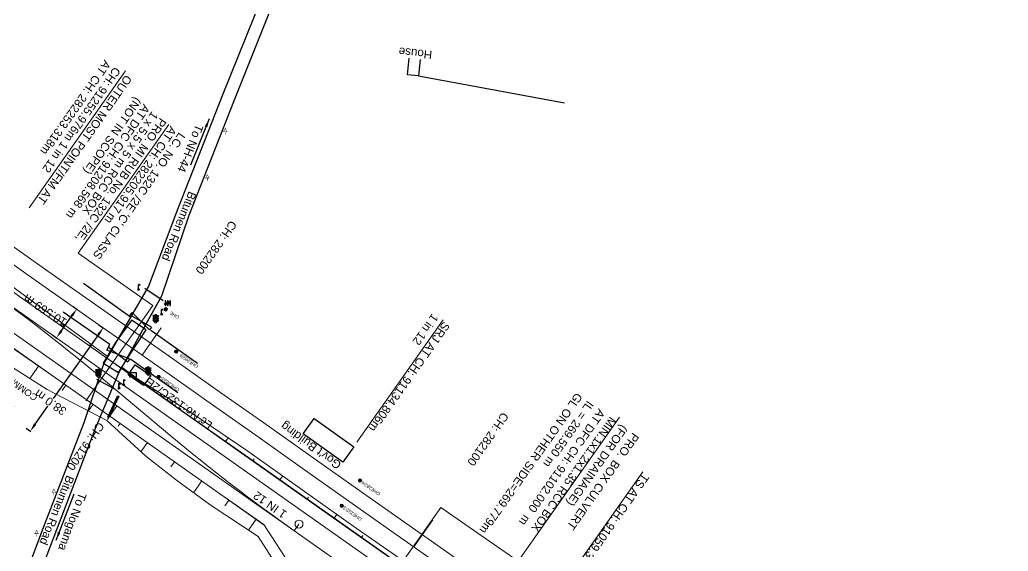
# Model space of a CAD drawing. Header units: metres. Extents: x 644418 to 1306172, y 3366650 to 6747308.
# Drawn here: x 659136.1 to 659433.3, y 3369217.6 to 3369377.5 of the extents above; entities that cross this region are included whole.
import ezdxf
from ezdxf.enums import TextEntityAlignment as Align

# ---------------------------------------------------------------- set-up
doc = ezdxf.new("R2010")
doc.units = ezdxf.units.M
doc.header["$MEASUREMENT"] = 0
doc.linetypes.add('CENTER', pattern=[2, 1.25, -0.25, 0.25, -0.25])
doc.layers.get('Defpoints').update_dxf_attribs({"lineweight": 0})
for name, color, linetype in [('ARCH', 7, 'Continuous'), ('COMPOUND_WALL', 251, 'Continuous'), ('DFCC Boundary', 6, 'CENTER'), ('Dimension', 10, 'Continuous'), ('Gate', 251, 'Continuous'), ('GOVT_BUILDING', 251, 'Continuous'), ('GRILL', 251, 'Continuous'), ('LAMP_POST', 7, 'Continuous'), ('LOCK', 251, 'Continuous'), ("LS BRIDGE'S", 7, 'Continuous'), ('PAVERS', 7, 'Continuous'), ('PROPOSED DFCC FORMATION LINE', 187, 'Continuous'), ('RESIDENTIAL_BL_SEMI', 251, 'Continuous'), ('RETAINING_WALL', 142, 'Continuous'), ('Side Details', 251, 'Continuous'), ('SIGN_BOARD', 251, 'Continuous'), ('SIGNAL_POST', 8, 'Continuous'), ('Signalling cable pipes', 234, 'Continuous'), ('SUB_ROAD_EDGE', 34, 'Continuous'), ('TOPO_GATE', 251, 'Continuous'), ('TOPO_TEXT', 251, 'Continuous'), ('TRANSFORMER', 251, 'Continuous')]:
    doc.layers.add(name, color=color, linetype=linetype)
for name, color, linetype, lineweight in [('Existing Chainage', 7, 'Continuous', 0), ('Existing IR Track', 143, 'Continuous', 0), ('LC DETAILS IN PLAN', 7, 'Continuous', 0), ("NEW SHAMBHU CROSSING STN. SRJ's", 10, 'Continuous', 0), ('OHE MAST', 8, 'Continuous', 0), ('OHE MAST TEXT', 8, 'Continuous', 0), ('PROP-DFC Connecting line', 1, 'Continuous', 0), ('Proposed Chainage', 10, 'Continuous', 0), ('Proposed DFC Loop line', 1, 'Continuous', 0), ('PROPOSED DFCC TOE LINE', 239, 'Continuous', 0), ('PROPOSED DFCC TOE SLOPES', 239, 'Continuous', 0), ('PROPOSED DFCC TRACK', 1, 'Continuous', 0)]:
    doc.layers.add(name, color=color, linetype=linetype, lineweight=lineweight)
doc.styles.add('CUT-FILL', font='cut-fill.shx', dxfattribs={"height": 2})
doc.styles.get("Standard").update_dxf_attribs({"font": 'arial.ttf'})
doc.styles.add('Style-Arial', font='arial.ttf')
doc.dimstyles.new('DIM', dxfattribs={"dimtxt": 2.5, "dimasz": 2.5, "dimexe": 0.18, "dimexo": 0.0625, "dimgap": 0.09, "dimtad": 0, "dimtih": 1, "dimtoh": 1, "dimdec": 3, "dimzin": 0, "dimdsep": 46, "dimtxsty": 'Standard', "dimcen": 0.09, "dimadec": 0, "dimazin": 0, "dimtfac": 1, "dimtdec": 3, "dimtofl": 0, "dimtmove": 0, "dimatfit": 3, "dimfxl": 1, "dimtolj": 1, "dimtzin": 0, "dimarcsym": 0})
doc.dimstyles.new('ISO-25', dxfattribs={"dimtxt": 2.5, "dimasz": 2.5, "dimexe": 1.25, "dimexo": 0.625, "dimtad": 1, "dimtxsty": 'Standard', "dimcen": 2.5, "dimadec": 0, "dimazin": 0, "dimtfac": 1, "dimtmove": 0, "dimatfit": 3, "dimfxl": 1, "dimarcsym": 0})

# ---------------------------------------------------------------- blocks, each defined once
blk = doc.blocks.new('*D1498')
at = {"layer": 'Defpoints', "color": 0, "transparency": 16777216}
for p in [(659152.09, 3369291.23), (659153.24, 3369290.42), (659146, 3369282.59)]:
    blk.add_point(p, dxfattribs=at)
at = {"layer": 'Dimension', "color": 0, "lineweight": -2, "transparency": 16777216}
for p, q in [((659152.14, 3369291.2), (659153.39, 3369290.31)), ((659148.6, 3369283.82), (659151.8, 3369288.37)), ((659146.05, 3369282.56), (659147.3, 3369281.67))]:
    blk.add_line(p, q, dxfattribs=at)
at = {"layer": 'Dimension', "color": 0, "transparency": 16777216}
for points in [[(659151.46, 3369288.61), (659152.15, 3369288.13), (659153.24, 3369290.42)], [(659148.26, 3369284.06), (659148.94, 3369283.58), (659147.16, 3369281.78)]]:
    blk.add_solid(points, dxfattribs=at)
at = {"layer": 'Dimension', "color": 0, "lineweight": 0, "transparency": 16777216, "insert": (659143.75, 3369290.11), "char_height": 2.5, "attachment_point": 5, "rotation": 147}
blk.add_mtext('\\A1;10.569 m', dxfattribs=at)
blk = doc.blocks.new('GT')
at = {"layer": 'Gate'}
for p, q in [((-0.5, -0.5), (-0.5, 0.5)), ((-0.5, 0.5), (0.5, -0.5)), ((0.5, 0.5), (0.5, -0.5))]:
    blk.add_line(p, q, dxfattribs=at)
blk.add_lwpolyline([(0.5, 0.5), (-0.5, -0.5)], dxfattribs=at)
blk = doc.blocks.new('LOCK')
for p, q in [((-0.98, 0.67, 213), (-0.98, -0.6, 213)), ((1.14, 0.67, 213), (-0.98, 0.67, 213)), ((-0.93, 0.62, 213), (-0.93, -0.55, 213)), ((1.09, 0.62, 213), (-0.93, 0.62, 213)), ((1.09, -0.55, 213), (1.09, 0.62, 213)), ((1.14, -0.6, 213), (1.14, 0.67, 213)), ((-0.98, -0.6, 213), (1.14, -0.6, 213)), ((-0.93, -0.55, 213), (1.09, -0.55, 213))]:
    blk.add_line(p, q)
at = {"style": 'CUT-FILL'}
blk.add_text('LOCK', height=0.3, dxfattribs=at).set_placement((-0.49, -0.1, 213))
blk = doc.blocks.new('LP')
for points in [[(0, 0), (0, 1.5)], [(0.25, 1.35), (0.44, 1.35)]]:
    blk.add_lwpolyline(points)
for centre, radius, start, end in [((0.07, 0.99), 0.519, 57.6425, 97.3165), ((0.34, 1.33), 0.094, 11.7012, 168.0476)]:
    blk.add_arc(centre, radius, start, end)
at = {"extrusion": (0, 0, -1)}
blk.add_ellipse((0, 0.01), major_axis=(0.308, 0), ratio=0.400495, dxfattribs=at)
blk.add_ellipse((0.35, 1.36), major_axis=(0.0017, 0.0438), ratio=0.461056, start_param=1.74022, end_param=4.575836)
blk = doc.blocks.new('SIG')
for color, points in [(1, [(-0.22, 0.42, 0.180295), (-0.01, 0.33, -0.00255), (0.01, 0.33, -0.00255), (0.02, 0.33, 0.180295), (0.23, 0.42, -0.002654), (0.25, 0.44, 0.184495), (0.33, 0.65, 1.000001), (-0.32, 0.65, 0.184495), (-0.24, 0.44, -0.002654)]), (2, [(0.23, -0.23, -0.002654), (0.25, -0.21, 0.184495), (0.33, 0.01, 1.000001), (-0.32, 0.01, 0.184495), (-0.24, -0.21, -0.002654), (-0.22, -0.23, 0.180295), (-0.01, -0.32, -0.00255), (0.01, -0.32, -0.00255), (0.02, -0.32, 0.180295)]), (3, [(0.23, -0.88, -0.002654), (0.25, -0.86, 0.184495), (0.33, -0.64, 1.000001), (-0.32, -0.64, 0.184495), (-0.24, -0.86, -0.002654), (-0.22, -0.88, 0.395599)])]:
    blk.add_hatch(color=color).paths.add_polyline_path(points)
for p, q in [((-0.31, 0.98), (-0.32, -0.9)), ((0.33, -0.9), (0.32, 0.98))]:
    blk.add_line(p, q)
for points in [[(-0.31, 0.98), (-0.81, 0.98, 0.198758), (-0.42, 0.41, 0.003814), (-0.31, 0.39, 0.003814)], [(-0.31, 0.33), (-0.81, 0.33, 0.198758), (-0.42, -0.23, 0.003727), (-0.32, -0.26, 0.003727)], [(0.32, 0.98), (0.82, 0.98, -0.198758), (0.44, 0.41, -0.003814), (0.32, 0.39, -0.003814)], [(0.32, 0.33), (0.82, 0.33, -0.198758), (0.44, -0.23, -0.003727), (0.33, -0.26, -0.003727)], [(-0.32, -0.32), (-0.81, -0.32, 0.198758), (-0.42, -0.88, 0.003639), (-0.32, -0.9)], [(0.33, -0.32), (0.82, -0.32, -0.198758), (0.44, -0.88, -0.003639), (0.33, -0.9)]]:
    blk.add_lwpolyline(points, format="xyb")
for centre, radius, start, end in [((0.01, 0.91), 0.324, 12.4049, 167.5951), ((0.01, 0.81), 0.357, 27.7578, 152.2422), ((0.01, -0.9), 0.324, 181.4572, 358.5428)]:
    blk.add_arc(centre, radius, start, end)
blk = doc.blocks.new('TRF')
blk.add_hatch(color=256).paths.add_polyline_path([(0.22, -0.04), (0.38, 0.42), (-0.98, -0.29), (0.02, 0.04), (-0.18, -0.39), (0.98, 0.09)])
for p, q in [((-0.69, 0.72), (-0.69, -0.72)), ((-0.52, 0.72), (-0.69, 0.72)), ((-0.52, -0.72), (-0.52, 0.72)), ((0, 0.72), (0, -0.72)), ((0.17, 0.72), (0, 0.72)), ((0.17, -0.72), (0.17, 0.72)), ((0.7, 0.72), (0.7, -0.72)), ((0.87, 0.72), (0.7, 0.72)), ((0.87, -0.72), (0.87, 0.72)), ((-0.69, -0.72), (-0.52, -0.72)), ((0, -0.72), (0.17, -0.72)), ((0.7, -0.72), (0.87, -0.72))]:
    blk.add_line(p, q)
blk.add_lwpolyline([(0.22, -0.04), (0.38, 0.42), (-0.98, -0.29), (0.02, 0.04), (-0.18, -0.39), (0.98, 0.09)], close=True)
blk = doc.blocks.new('TSB')
at = {"const_width": 0.132}
blk.add_lwpolyline([(-0.51, 0.84), (0.54, 0.84), (0, 1.85)], close=True, dxfattribs=at)
at = {"const_width": 0.142}
blk.add_lwpolyline([(0, 0.84), (0, 0)], dxfattribs=at)
blk = doc.blocks.new('OHE MAST')
h = blk.add_hatch(color=256)
edge = h.paths.add_edge_path()
edge.add_arc((0, 0), 0.514, 0, 360)
at = {"const_width": 0.01, "flags": 128}
for points in [[(1.5, 3.5), (1.5, 2), (-1.5, 2), (-1.5, 3.5)], [(0, 2), (0, 0)]]:
    blk.add_lwpolyline(points, dxfattribs=at)
blk.add_circle((0, 0), 0.514)
blk = doc.blocks.new('*D1637')
at = {"layer": 'Defpoints', "color": 0, "linetype": 'Continuous', "ltscale": 0.5, "transparency": 16777216}
for p in [(659159.9, 3369285.73), (659161.21, 3369284.81), (659138.01, 3369254.67)]:
    blk.add_point(p, dxfattribs=at)
at = {"layer": 'DFCC Boundary', "color": 0, "linetype": 'Continuous', "lineweight": -2, "ltscale": 0.5, "transparency": 16777216}
for p, q in [((659159.95, 3369285.69), (659161.35, 3369284.7)), ((659159.76, 3369282.76), (659146.18, 3369263.5)), ((659140.75, 3369255.79), (659144.61, 3369261.26)), ((659138.06, 3369254.63), (659139.46, 3369253.65))]:
    blk.add_line(p, q, dxfattribs=at)
at = {"layer": 'DFCC Boundary', "color": 0, "linetype": 'Continuous', "ltscale": 0.5, "transparency": 16777216}
for points in [[(659159.42, 3369283), (659160.11, 3369282.52), (659161.21, 3369284.81)], [(659140.41, 3369256.03), (659141.09, 3369255.55), (659139.31, 3369253.75)]]:
    blk.add_solid(points, dxfattribs=at)
at = {"layer": 'DFCC Boundary', "color": 0, "linetype": 'Continuous', "ltscale": 0.5, "transparency": 16777216, "insert": (659145.39, 3369262.38), "char_height": 2.5, "attachment_point": 5, "rotation": 145}
blk.add_mtext('\\A1;38.0 m', dxfattribs=at)

msp = doc.modelspace()

# ---------------------------------------------------------------- linework, layer by layer
at = {"layer": 'ARCH', "linetype": 'Continuous'}
for points in [[(659179.272, 3369292.903, 271.326), (659173.708, 3369296.632, 270.757)], [(659164.729, 3369266.347, 270.632), (659159.266, 3369269.224, 270.647)]]:
    msp.add_polyline3d(points, dxfattribs=at)
at = {"layer": 'COMPOUND_WALL', "linetype": 'Continuous'}
msp.add_polyline3d([(659256.02, 3369360.587, 269.382), (659299.87, 3369352.492, 271.721)], dxfattribs=at)
at = {"layer": 'Existing Chainage', "color": 0, "linetype": 'Continuous', "lineweight": 13, "flags": 128}
for points in [[(659178.6458, 3369284.7597), (659172.889, 3369276.583)], [(659260.3509, 3369227.0935), (659254.5895, 3369218.92)]]:
    msp.add_lwpolyline(points, dxfattribs=at)
at = {"layer": 'Existing IR Track', "flags": 128}
for points in [[(659124.7134, 3369315.8927), (659143.6058, 3369302.5607), (659162.6702, 3369289.1076), (659173.0077, 3369281.8593), (659183.4369, 3369274.5468), (659196.5822, 3369265.2822), (659209.4855, 3369256.181), (659223.6295, 3369246.1987), (659237.6897, 3369236.2757), (659251.5437, 3369226.5233), (659265.3505, 3369216.8043), (659278.6483, 3369207.4086), (659291.7947, 3369198.12), (659305.1505, 3369188.6829), (659318.2441, 3369179.431), (659332.4771, 3369169.3854), (659346.7657, 3369159.3007), (659360.0377, 3369149.9147), (659372.7297, 3369140.9389), (659387.5975, 3369130.4456), (659400.9548, 3369121.0184), (659415.7239, 3369110.5967), (659428.6757, 3369101.4554), (659442.7325, 3369091.509)], [(659122.2654, 3369312.2477), (659141.0881, 3369298.984), (659159.8957, 3369285.7309), (659170.4827, 3369278.2771), (659181.0264, 3369270.8538), (659194.0365, 3369261.6681), (659207.06, 3369252.4728), (659221.0734, 3369242.5699), (659235.0808, 3369232.6714), (659248.9746, 3369222.8779), (659262.7912, 3369213.1389), (659276.0743, 3369203.7519), (659289.2819, 3369194.4183), (659302.5757, 3369185.0262), (659315.7847, 3369175.6941), (659329.8953, 3369165.7196), (659343.9443, 3369155.7886), (659357.4469, 3369146.2364), (659374.5763, 3369134.1208), (659385.002, 3369126.7596), (659399.095, 3369116.809), (659413.1327, 3369106.9165), (659427.1896, 3369097.0104), (659440.1713, 3369087.8696)]]:
    msp.add_lwpolyline(points, dxfattribs=at)
at = {"layer": 'GOVT_BUILDING', "linetype": 'Continuous'}
for points in [[(659168.695, 3369270.655, 270.692), (659170.866, 3369273.626, 270.777), (659175.521, 3369270.453, 270.437), (659173.3494, 3369267.4812, 270.437)], [(659221.358, 3369252.933, 270.506), (659224.613, 3369257.481, 269.394), (659236.551, 3369249.001, 269.142), (659233.2323, 3369244.364, 269.142)]]:
    msp.add_polyline3d(points, close=True, dxfattribs=at)
at = {"layer": 'GRILL', "linetype": 'Continuous'}
for points in [[(659169.41, 3369287.984, 270.74), (659155.345, 3369298.101, 270.141)], [(659162.519, 3369278.532, 270.671), (659163.215, 3369279.741, 270.75), (659149.191, 3369289.559, 270.176)], [(659189.579, 3369274.066, 270.184), (659175.494, 3369283.971, 270.673)], [(659183.636, 3369265.23, 270.244), (659169.547, 3369275.242, 270.539), (659168.858, 3369275.036, 270.687)]]:
    msp.add_polyline3d(points, dxfattribs=at)
at = {"layer": 'LC DETAILS IN PLAN', "linetype": 'Continuous', "lineweight": 0, "flags": 128}
msp.add_lwpolyline([(659181.0005, 3369345.9865), (659153.7298, 3369307.2523), (659176.1377, 3369291.476), (659155.9578, 3369262.8132)], dxfattribs=at)
at = {"layer": "NEW SHAMBHU CROSSING STN. SRJ's", "color": 10, "linetype": 'Continuous', "lineweight": 13, "flags": 128}
for points in [[(659167.9674, 3369362.1484), (659138.9121, 3369320.9314)], [(659263.3981, 3369287.2198), (659237.4315, 3369250.3842)], [(659241.1825, 3369200.2023), (659262.6921, 3369230.7152), (659285.9848, 3369214.5787), (659316.4473, 3369257.8866)], [(659323.4106, 3369241.4363), (659299.3023, 3369207.2368)]]:
    msp.add_lwpolyline(points, dxfattribs=at)
at = {"layer": "NEW SHAMBHU CROSSING STN. SRJ's", "linetype": 'Continuous', "lineweight": 13, "flags": 128}
msp.add_lwpolyline([(659220.0843, 3369225.7806), (659218.6454, 3369223.7362)], dxfattribs=at)
at = {"layer": "NEW SHAMBHU CROSSING STN. SRJ's", "linetype": 'Continuous', "lineweight": 13}
msp.add_circle((659220.0843, 3369225.7806), 1.2, dxfattribs=at)
at = {"layer": 'PAVERS', "linetype": 'Continuous'}
msp.add_polyline3d([(659161.202, 3369274.15, 270.756), (659165.826, 3369271.366, 270.757), (659169.313, 3369276.919, 270.779), (659174.152, 3369284.233, 270.831), (659169.725, 3369287.112, 270.831), (659164.956, 3369280.374, 270.781)], close=True, dxfattribs=at)
at = {"layer": 'PROP-DFC Connecting line', "linetype": 'Continuous', "lineweight": 0}
msp.add_line((659123.2101, 3369298.6585), (661015.1257, 3367964.985), dxfattribs=at)
at = {"layer": 'Proposed Chainage', "lineweight": 0, "flags": 128}
msp.add_lwpolyline([(659162.4863, 3369257.2071), (659165.3671, 3369261.2938)], dxfattribs=at)
at = {"layer": 'Proposed DFC Loop line'}
msp.add_lwpolyline([(659123.2101, 3369298.6585, -0.02091954), (659160.0034, 3369270.3535), (659181.8521, 3369252.0412, 0.02091954), (659218.6454, 3369223.7362)], format="xyb", dxfattribs=at)
at = {"layer": 'PROPOSED DFCC FORMATION LINE', "lineweight": 0, "flags": 128}
for points in [[(659209.5745, 3369225.4813), (659195.871, 3369235.1413), (659179.5244, 3369246.6646), (659163.1777, 3369258.1879), (659146.831, 3369269.7112), (659130.4844, 3369281.2345), (659114.1377, 3369292.7579), (659097.791, 3369304.2812), (659081.4444, 3369315.8045), (659080.9067, 3369316.1835), (659065.0977, 3369327.3278), (659064.56, 3369327.7068), (659048.751, 3369338.8511), (659032.4044, 3369350.3744), (659016.0577, 3369361.8977), (658999.711, 3369373.421), (658983.3644, 3369384.9443), (658967.0177, 3369396.4676), (658950.671, 3369407.9909), (658934.3244, 3369419.5142), (658917.9777, 3369431.0375), (658901.631, 3369442.5608), (658885.2844, 3369454.0841), (658868.9377, 3369465.6074)], [(659449.0221, 3369073.571), (659432.6754, 3369085.0943), (659416.3288, 3369096.6176), (659399.9821, 3369108.1409), (659383.6354, 3369119.6642), (659367.2888, 3369131.1875), (659350.9421, 3369142.7108), (659334.5954, 3369154.2341), (659318.2488, 3369165.7574), (659301.9021, 3369177.2807), (659285.5555, 3369188.804), (659269.2088, 3369200.3273), (659252.8621, 3369211.8506), (659236.5155, 3369223.3739), (659220.1688, 3369234.8972), (659203.8221, 3369246.4205), (659187.4755, 3369257.9438), (659171.1288, 3369269.4671), (659154.7821, 3369280.9904), (659138.4355, 3369292.5137), (659122.0888, 3369304.0371)], [(659449.0509, 3369073.6119), (659432.7043, 3369085.1352), (659416.3576, 3369096.6585), (659400.0109, 3369108.1818), (659383.6643, 3369119.7051), (659367.3176, 3369131.2284), (659350.9709, 3369142.7517), (659334.6243, 3369154.275), (659318.2776, 3369165.7983), (659301.9309, 3369177.3216), (659285.5843, 3369188.8449), (659269.2376, 3369200.3682), (659252.8909, 3369211.8915), (659236.5443, 3369223.4148), (659220.1976, 3369234.9381), (659203.8509, 3369246.4614), (659187.5043, 3369257.9847), (659171.1576, 3369269.508), (659154.8109, 3369281.0313), (659138.4643, 3369292.5546), (659122.1176, 3369304.0779)], [(659437.4988, 3369057.2243), (659421.1521, 3369068.7476), (659404.8055, 3369080.2709), (659388.4588, 3369091.7942), (659372.1121, 3369103.3175), (659355.7655, 3369114.8408), (659339.4188, 3369126.3642), (659323.0721, 3369137.8875), (659306.7255, 3369149.4108), (659290.3788, 3369160.9341), (659274.0321, 3369172.4574), (659257.6855, 3369183.9807), (659241.3388, 3369195.504), (659224.9921, 3369207.0273), (659218.7201, 3369211.4486), (659209.5007, 3369225.5945), (659195.8998, 3369235.1822), (659179.5532, 3369246.7055), (659163.2065, 3369258.2288), (659146.8598, 3369269.7521), (659130.5132, 3369281.2754)]]:
    msp.add_lwpolyline(points, dxfattribs=at)
at = {"layer": 'PROPOSED DFCC TOE LINE', "lineweight": 0, "flags": 128}
for points in [[(659008.7965, 3369386.3094), (659025.0641, 3369374.6739), (659041.4508, 3369363.2074), (659057.6847, 3369351.5241), (659073.476, 3369340.3548), (659074.0095, 3369339.9698), (659088.0551, 3369329.8035), (659088.0551, 3369329.8035), (659089.6792, 3369328.628), (659090.2408, 3369328.2828), (659105.2888, 3369317.6988), (659107.3067, 3369320.5614), (659112.6013, 3369316.829), (659110.5854, 3369313.9692), (659122.9503, 3369305.2592), (659139.0646, 3369293.4063), (659155.2352, 3369281.6332), (659162.4602, 3369276.236)], [(659434.9261, 3369053.5748), (659418.6859, 3369065.249), (659402.4722, 3369076.961), (659386.4435, 3369088.9354), (659370.1941, 3369100.5967), (659353.8061, 3369112.0613), (659342.9845, 3369119.7327), (659334.6388, 3369125.5929), (659321.0214, 3369134.9784), (659304.6659, 3369146.4891), (659288.1659, 3369157.7949), (659271.6164, 3369169.0304), (659255.3852, 3369180.7175), (659239.2306, 3369192.5133), (659222.896, 3369204.0537), (659216.5718, 3369208.407), (659207.7738, 3369221.9953), (659193.353, 3369231.5693), (659183.2181, 3369238.9314), (659174.0457, 3369246.1858), (659162.2995, 3369256.9422), (659144.3583, 3369266.2034), (659127.4751, 3369276.9657)], [(659166.8329, 3369272.9695), (659171.2642, 3369269.6592), (659188.1946, 3369258.964), (659204.732, 3369247.7113), (659220.9977, 3369236.0732), (659237.3109, 3369224.5023), (659253.7168, 3369213.0631), (659270.0746, 3369201.5556), (659286.4034, 3369190.0069), (659302.7786, 3369178.5241), (659319.1155, 3369166.9869), (659335.4166, 3369155.3991), (659351.7711, 3369143.8868), (659368.1599, 3369132.4232), (659384.4049, 3369120.7558), (659400.7558, 3369109.2384), (659417.1461, 3369097.777), (659433.4844, 3369086.2419)]]:
    msp.add_lwpolyline(points, dxfattribs=at)
at = {"layer": 'PROPOSED DFCC TOE SLOPES', "linetype": 'Continuous', "lineweight": 0, "flags": 128}
for points in [[(659140.7864, 3369290.9177), (659141.0741, 3369291.3258)], [(659148.9597, 3369285.156), (659149.447, 3369285.8473)], [(659157.133, 3369279.3944), (659157.3226, 3369279.6633)], [(659141.8108, 3369273.3113), (659139.1435, 3369269.5276)], [(659149.9842, 3369267.5497), (659148.8858, 3369265.9915)], [(659173.4797, 3369267.8711), (659173.5745, 3369268.0055)], [(659158.1575, 3369261.788), (659156.758, 3369259.8027)], [(659181.653, 3369262.1094), (659182.1344, 3369262.7923)], [(659166.3308, 3369256.0264), (659165.7363, 3369255.1829)], [(659189.8264, 3369256.3478), (659190.1851, 3369256.8566)], [(659174.5042, 3369250.2647), (659172.5769, 3369247.5308)], [(659197.9997, 3369250.5861), (659198.8125, 3369251.7392)], [(659182.6775, 3369244.5031), (659181.5791, 3369242.9449)], [(659206.173, 3369244.8245), (659206.6078, 3369245.4413)], [(659190.8508, 3369238.7414), (659188.3545, 3369235.2002)], [(659214.3464, 3369239.0628), (659215.1755, 3369240.239)], [(659199.0242, 3369232.9798), (659197.7815, 3369231.217)], [(659222.5197, 3369233.3012), (659222.9174, 3369233.8653)], [(659207.1975, 3369227.2181), (659204.8732, 3369223.921)], [(659230.693, 3369227.5395), (659231.4717, 3369228.6441)], [(659238.8664, 3369221.7779), (659239.2539, 3369222.3276)]]:
    msp.add_lwpolyline(points, dxfattribs=at)
at = {"layer": 'PROPOSED DFCC TRACK', "color": 12, "flags": 128}
msp.add_lwpolyline([(661185.0561, 3367837.5487), (661104.7692, 3367894.1456), (658600.7836, 3369659.2873)], dxfattribs=at)
at = {"layer": 'RESIDENTIAL_BL_SEMI', "linetype": 'Continuous'}
msp.add_polyline3d([(659256.5513, 3369365.5587, 269.382), (659256.02, 3369360.587, 269.382), (659252.689, 3369360.943, 269.392), (659253.2203, 3369365.9147, 269.392)], dxfattribs=at)
at = {"layer": 'RETAINING_WALL', "linetype": 'Continuous'}
msp.add_polyline3d([(659162.627, 3369257.969, 270.649), (659165.52, 3369264.22, 270.821), (659165.943, 3369264.255, 270.814), (659163.0491, 3369258.0021, 270.814)], close=True, dxfattribs=at)
at = {"layer": 'SUB_ROAD_EDGE', "linetype": 'Continuous'}
for points in [[(659060.9621, 3369004.2501, 269.95), (659071.29, 3369034.671, 269.805), (659087.699, 3369078.019, 269.758), (659101.16, 3369113.791, 269.721), (659118.127, 3369158.23, 269.826), (659130.622, 3369191.182, 269.607), (659143.595, 3369225.512, 269.848), (659155.46, 3369256.328, 270.214), (659161.372, 3369273.931, 270.768), (659174.854, 3369297.124, 270.777), (659183.701, 3369320.45, 269.991), (659197.309, 3369355.198, 269.912), (659211.349, 3369390.039, 269.684), (659220.654, 3369413.82, 269.714), (659238.3, 3369458.715, 269.411), (659258.475, 3369509.314, 269.3), (659267.797, 3369532.456, 269.315)], [(659091.325, 3369077.249, 269.818), (659104.552, 3369112.029, 269.741), (659122.083, 3369157.94, 269.805), (659134.656, 3369191.044, 269.575), (659147.236, 3369224.182, 269.845), (659158.78, 3369254.31, 270.26), (659165.909, 3369271.287, 270.743), (659178.859, 3369294.444, 270.808), (659187.081, 3369318.692, 269.989), (659200.649, 3369353.419, 269.819), (659214.967, 3369389.088, 269.722), (659224.046, 3369412.428, 269.729), (659242.163, 3369458.184, 269.463), (659261.864, 3369507.721, 269.321), (659271.397, 3369531.385, 269.379)]]:
    msp.add_polyline3d(points, dxfattribs=at)

# ---------------------------------------------------------------- block references
at = {"layer": 'LAMP_POST', "linetype": 'Continuous'}
for p in [(659171.863, 3369296.305, 270.975), (659178.792, 3369288.855, 271.312), (659165.962, 3369266.597, 270.991), (659166.035, 3369266.653, 270.991), (659167.379, 3369267.667, 270.866)]:
    msp.add_blockref('LP', p, dxfattribs=at)
at = {"layer": 'LOCK', "linetype": 'Continuous'}
msp.add_blockref('LOCK', (659170.133, 3369270.631, 270.957), dxfattribs=at)
at = {"layer": 'OHE MAST', "color": 2, "rotation": 143.3908318566117}
for p in [(659180.034, 3369290.376), (659183.154, 3369277.661), (659177.902, 3369270.058), (659238.411, 3369238.883), (659232.925, 3369231.287)]:
    msp.add_blockref('OHE MAST', p, dxfattribs=at)
at = {"layer": 'SIGN_BOARD', "linetype": 'Continuous'}
for p in [(659197.909, 3369342.937, 269.9), (659192.509, 3369329.034, 269.948), (659146.361, 3369234.455, 269.96), (659141.167, 3369222.033, 269.138)]:
    msp.add_blockref('TSB', p, dxfattribs=at)
at = {"layer": 'SIGNAL_POST', "linetype": 'Continuous'}
for p in [(659176.987, 3369287.52, 271.507), (659159.753, 3369271.145, 271.199), (659174.718, 3369271.802, 271.131)]:
    msp.add_blockref('SIG', p, dxfattribs=at)
at = {"layer": 'TOPO_GATE'}
for p, xscale, zscale, rotation in [((659172.544, 3369286.7785), 7.260330915317613, 7.260330915317613, 323), ((659165.6885, 3369276.784), 7.239125430317958, 7.239125430317958, 331)]:
    msp.add_blockref('GT', p, dxfattribs=dict(at, xscale=xscale, zscale=zscale, rotation=rotation))
at = {"layer": 'TRANSFORMER', "linetype": 'Continuous'}
msp.add_blockref('TRF', (659180.545, 3369292.21, 271.006), dxfattribs=at)

# ---------------------------------------------------------------- texts
at = {"layer": 'Existing Chainage', "color": 0, "linetype": 'Continuous', "lineweight": 0, "char_height": 2.5, "attachment_point": 6, "line_spacing_factor": 0.6, "style": 'Style-Arial'}
for s, insert, rotation in [('CH: 282200', (659189.8187, 3369301.3531), 234.852684), ('CH: 282100', (659271.5331, 3369243.6806), 234.820618)]:
    msp.add_mtext(s, dxfattribs=dict(at, insert=insert, rotation=rotation))
at = {"layer": 'LC DETAILS IN PLAN', "color": 10}
for s, p in [('(NOT IN SCOPE)', (659170.8637, 3369354.4142)), ('AT DFC CH: 91208.568 m', (659173.3867, 3369352.2794)), ('PRO. MI RUB No. 132C /2E,', (659178.3427, 3369348.2088)), ('1 x 5.5 x 5 m RCC BOX', (659175.9098, 3369350.1445))]:
    msp.add_text(s, height=2.5, rotation=235, dxfattribs=at).set_placement(p)
at = {"layer": 'LC DETAILS IN PLAN'}
for s, p in [('AT CH: 282205.917 m', (659181.4258, 3369345.6987)), ("LC. NO. 132C /2E 'C' CLASS", (659184.0389, 3369343.763))]:
    msp.add_text(s, height=2.5, rotation=235, dxfattribs=at).set_placement(p)
at = {"layer": "LS BRIDGE'S", "color": 10, "insert": (659322.486, 3369252.0412), "char_height": 2.5, "attachment_point": 1, "rotation": 234.818733, "style": 'Style-Arial'}
msp.add_mtext_dynamic_manual_height_columns('PRO.^IBOX CULVERT\\P(FOR DRAINAGE)\\PMIN.1x1.2x1.35 RCC BOX\\PAT DFC CH: {\\fArial|b0|i0|c0|p34;91102.000\\fArial|b0|i0|c0|p39;\\C256; \\fArial|b0|i0|c0|p34;\\C10; m\\P}IL = 269.550 m\\PGL ON OTHER SIDE={\\C1;269.779}m', width=50.55706, gutter_width=2.5, heights=[0], dxfattribs=at)
at = {"layer": "NEW SHAMBHU CROSSING STN. SRJ's", "color": 7, "linetype": 'Continuous', "lineweight": 13, "insert": (659162.631, 3369364.8591), "char_height": 2.5, "width": 33.578888, "attachment_point": 4, "rotation": 234.818733, "line_spacing_factor": 0.648, "style": 'Style-Arial'}
msp.add_mtext('AT CH: 282253.318m', dxfattribs=at)
at = {"layer": "NEW SHAMBHU CROSSING STN. SRJ's", "color": 10, "linetype": 'Continuous', "lineweight": 13, "char_height": 2.5, "width": 48.578282, "attachment_point": 4, "rotation": 234.818733, "line_spacing_factor": 0.648, "style": 'Style-Arial'}
for s, insert in [('\\pxsm1;OUTER MOST POINT/FM AT CH: 91255.976m 1 in 12', (659167.2901, 3369361.5904)), ('\\pxsm1;SRJ AT CH: 91134.806m \\P1 in 12', (659262.8721, 3369287.3567)), ('\\pxsm1;TS AT CH: 91059.376m ', (659324.4618, 3369240.5089))]:
    msp.add_mtext(s, dxfattribs=dict(at, insert=insert))
at = {"layer": "NEW SHAMBHU CROSSING STN. SRJ's", "linetype": 'Continuous', "lineweight": 13, "insert": (659215.9634, 3369228.2735), "char_height": 2.5, "attachment_point": 4, "rotation": 144.807523, "line_spacing_factor": 0.60036, "style": 'Style-Arial'}
msp.add_mtext('1 IN 12', dxfattribs=at)
at = {"layer": 'OHE MAST TEXT'}
for s, rotation, p in [('OHE', 149, (659182.6451, 3369288.6223)), ('OHE282/6', 145, (659186.9485, 3369274.8411)), ('OHE282/5', 145, (659181.2685, 3369267.8797)), ('OHE282/4', 145, (659241.6628, 3369236.5268)), ('OHE282/3', 145, (659236.1768, 3369228.9308))]:
    msp.add_text(s, height=1, rotation=rotation, dxfattribs=at).set_placement(p, align=Align.MIDDLE_CENTER)
at = {"layer": 'Proposed Chainage', "lineweight": 0, "insert": (659160.7075, 3369255.9829), "char_height": 2.5, "attachment_point": 4, "rotation": 234.818733, "line_spacing_factor": 0.6, "style": 'Style-Arial'}
msp.add_mtext('CH: 91200', dxfattribs=at)
at = {"layer": 'Side Details'}
for s, p in [('Lc No:132C/2E', (659194.2915, 3369256.037)), ("Gov't Building", (659233.0662, 3369244.0908))]:
    msp.add_text(s, height=2.5, rotation=144.100313, dxfattribs=at).set_placement(p)
at = {"layer": 'Signalling cable pipes', "insert": (659136.9802, 3369257.0064), "char_height": 2, "width": 36.382269, "attachment_point": 1, "rotation": 144.40551, "style": 'Style-Arial'}
msp.add_mtext('\\pxqr;1X200MM DIA RCC PIPE FOR SIGNALING AND COMMUNICATION CABLES', dxfattribs=at)
at = {"layer": 'SUB_ROAD_EDGE', "color": 8, "linetype": 'Continuous'}
for s, rotation, p in [('To NH-44', 248.059567, (659189.0918, 3369346.2759)), ('Bitumen Road', 248.059567, (659186.9802, 3369326.0695)), ('Bitumen Road', 248.059567, (659150.2667, 3369240.641, -0.2571)), ('To Nogama', 249.728905, (659153.9473, 3369235.4567))]:
    msp.add_text(s, height=2.5, rotation=rotation, dxfattribs=at).set_placement(p)
at = {"layer": 'TOPO_TEXT'}
msp.add_text('House', height=2.5, rotation=173.89968, dxfattribs=at).set_placement((659260.2272, 3369368.0817))

# ---------------------------------------------------------------- dimensions: what is measured, and where the dimension line sits
at = {"layer": 'DFCC Boundary', "linetype": 'Continuous', "ltscale": 0.5}
dim = msp.add_linear_dim(base=(659161.205, 3369284.8079), p1=(659138.0069, 3369254.6684), p2=(659159.9012, 3369285.727), angle=54.818733, dimstyle='DIM', override={"dimdec": 1, "dimpost": ' m'}, dxfattribs=at)
dim.commit()
dim.dimension.update_dxf_attribs({"geometry": '*D1637', "text_midpoint": (659145.3932, 3369262.3777), "dimtype": 129, "text_rotation": 145})
at = {"layer": 'Dimension', "color": 10, "lineweight": 0}
dim = msp.add_linear_dim(base=(659153.245, 3369290.4174), p1=(659145.999, 3369282.5938), p2=(659152.087, 3369291.2334), angle=54.82897, dimstyle='DIM', override={"dimpost": ' m', "dimtmove": 2}, dxfattribs=at)
dim.commit()
dim.dimension.update_dxf_attribs({"geometry": '*D1498', "text_midpoint": (659143.7544, 3369290.1112), "dimtype": 129, "text_rotation": 147})

# ---------------------------------------------------------------- leaders
at = {"layer": 'SUB_ROAD_EDGE', "color": 8, "linetype": 'Continuous'}
for points in [[(659193.0865, 3369347.6222), (659187.4658, 3369333.752)], [(659147.064, 3369220.9112), (659152.4474, 3369234.8752)]]:
    msp.add_leader(points, dimstyle='ISO-25', override={"dimtxt": 0.5, "dimasz": 2.5, "dimtad": 0}, dxfattribs=at)

doc.saveas('drawing.dxf')
